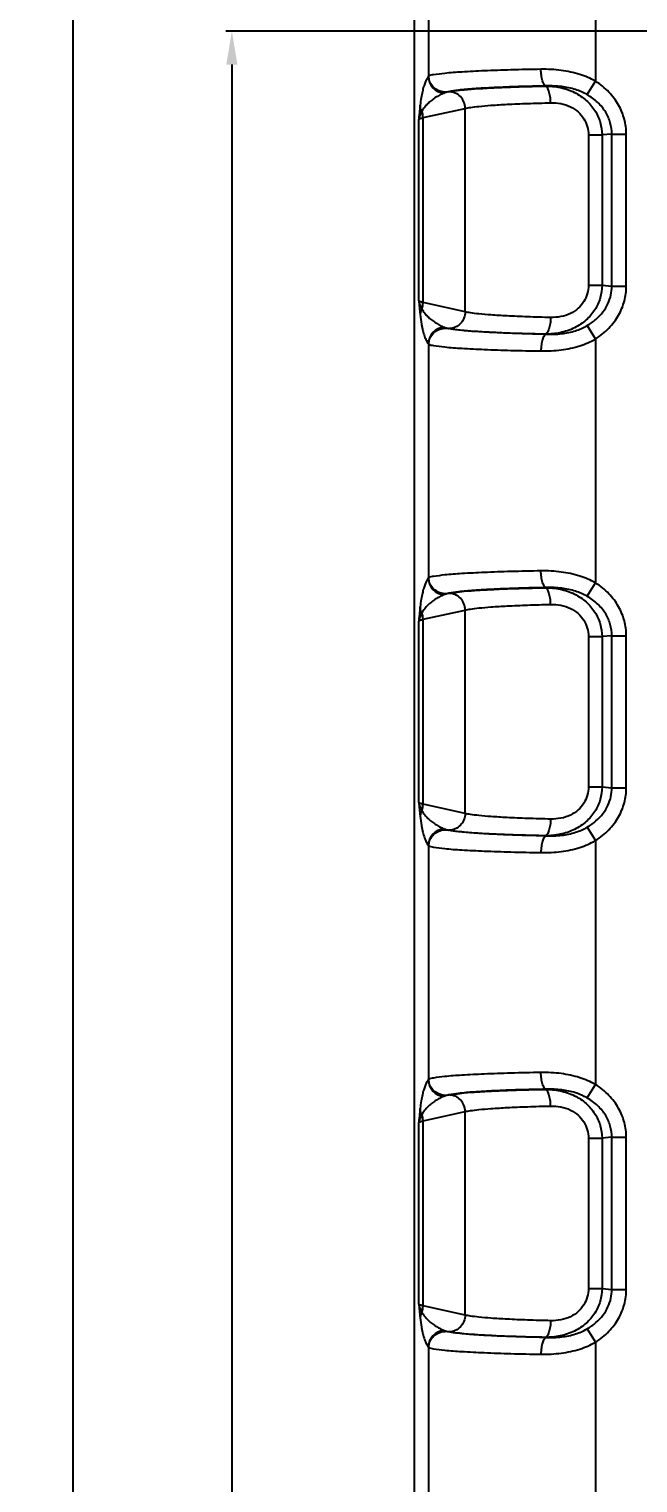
# Model space of a CAD drawing. Header units: inches. Extents: x 3700 to 4563, y 1353 to 2328.
# Drawn here: x 4156.11 to 4174.31, y 1490.68 to 1534.15 of the extents above; entities that cross this region are included whole.
import ezdxf

# ---------------------------------------------------------------- set-up
doc = ezdxf.new("R2010")
doc.units = ezdxf.units.IN
doc.header["$LTSCALE"] = 0.5
doc.layers.add('06___PRT_ALL_SURFS', color=7, linetype='Continuous')
doc.styles.get("Standard").update_dxf_attribs({"font": 'txt', "bigfont": 'gbcbig.shx'})
doc.dimstyles.new('2.5', dxfattribs={"dimtxt": 2, "dimasz": 1, "dimexe": 0.18, "dimexo": 0.0625, "dimgap": 0.09, "dimtad": 0, "dimzin": 0, "dimdsep": 46, "dimtxsty": 'Standard', "dimcen": 1, "dimclrd": 3, "dimclre": 3, "dimadec": 0, "dimazin": 2, "dimtfac": 1, "dimtofl": 0, "dimtmove": 0, "dimatfit": 3, "dimfxl": 1, "dimtolj": 1, "dimtzin": 0, "dimarcsym": 0})

# ---------------------------------------------------------------- blocks, each defined once
blk = doc.blocks.new('*D91')
at = {"color": 3, "lineweight": -2}
for p, q in [((4174.612, 1534.09), (4161.99, 1534.09)), ((4162.17, 1533.09), (4162.17, 1487.996)), ((4162.17, 1434.39), (4162.17, 1479.483)), ((4174.612, 1433.39), (4161.99, 1433.39))]:
    blk.add_line(p, q, dxfattribs=at)
at = {"color": 3}
for points in [[(4162.004, 1533.09), (4162.337, 1533.09), (4162.17, 1534.09)], [(4162.004, 1434.39), (4162.337, 1434.39), (4162.17, 1433.39)]]:
    blk.add_solid(points, dxfattribs=at)
at = {"layer": 'Defpoints', "color": 0}
for p in [(4174.674, 1534.09), (4162.17, 1433.39), (4174.674, 1433.39)]:
    blk.add_point(p, dxfattribs=at)
at = {"color": 0, "insert": (4162.17, 1483.74), "char_height": 2, "attachment_point": 5, "rotation": 90}
blk.add_mtext('\\A1;100.70', dxfattribs=at)
blk = doc.blocks.new('*D92')
at = {"color": 3, "lineweight": -2}
for p, q in [((4170.558, 1540.74), (4157.24, 1540.74)), ((4157.42, 1539.74), (4157.42, 1487.83)), ((4157.42, 1427.74), (4157.42, 1479.65)), ((4170.558, 1426.74), (4157.24, 1426.74))]:
    blk.add_line(p, q, dxfattribs=at)
at = {"color": 3}
for points in [[(4157.254, 1539.74), (4157.587, 1539.74), (4157.42, 1540.74)], [(4157.254, 1427.74), (4157.587, 1427.74), (4157.42, 1426.74)]]:
    blk.add_solid(points, dxfattribs=at)
at = {"layer": 'Defpoints', "color": 0}
for p in [(4170.62, 1540.74), (4157.42, 1426.74), (4170.62, 1426.74)]:
    blk.add_point(p, dxfattribs=at)
at = {"color": 0, "insert": (4157.42, 1483.74), "char_height": 2, "attachment_point": 5, "rotation": 90}
blk.add_mtext('\\A1;114.00', dxfattribs=at)

msp = doc.modelspace()

# ---------------------------------------------------------------- linework, layer by layer
at = {"color": 7, "linetype": 'Continuous'}
for p, q in [((4167.624, 1537.744), (4167.624, 1429.735)), ((4168.047, 1537.321), (4168.047, 1532.739)), ((4173.04, 1537.222), (4173.04, 1532.594)), ((4172.789, 1532.194), (4173.04, 1532.594)), ((4167.758, 1526.026), (4167.758, 1531.453)), ((4173.53, 1531.014), (4173.963, 1531.014)), ((4173.963, 1526.465), (4173.963, 1531.014)), ((4173.53, 1526.465), (4173.963, 1526.465)), ((4172.789, 1525.285), (4173.04, 1524.885)), ((4168.047, 1524.741), (4168.047, 1517.739)), ((4173.04, 1524.885), (4173.04, 1517.594)), ((4172.789, 1517.194), (4173.04, 1517.594)), ((4167.758, 1511.026), (4167.758, 1516.453)), ((4173.53, 1516.014), (4173.963, 1516.014)), ((4173.963, 1511.465), (4173.963, 1516.014)), ((4173.53, 1511.465), (4173.963, 1511.465)), ((4172.789, 1510.285), (4173.04, 1509.885)), ((4168.047, 1509.741), (4168.047, 1502.739)), ((4173.04, 1509.885), (4173.04, 1502.594)), ((4172.789, 1502.194), (4173.04, 1502.594)), ((4167.758, 1496.026), (4167.758, 1501.453)), ((4173.53, 1501.014), (4173.963, 1501.014)), ((4173.963, 1496.465), (4173.963, 1501.014)), ((4173.53, 1496.465), (4173.963, 1496.465)), ((4172.789, 1495.285), (4173.04, 1494.885)), ((4168.047, 1494.741), (4168.047, 1487.739)), ((4173.04, 1494.885), (4173.04, 1487.594))]:
    msp.add_line(p, q, dxfattribs=at)
for centre, radius, start, end in [((4168.548, 1532.741), 0.501, 180.2481, 266.3331), ((4176.336, 1526.665), 8.601, 187.0183, 188.9062), ((4168.548, 1524.738), 0.501, 93.6672, 179.9952), ((4168.548, 1517.741), 0.501, 180.2481, 266.3331), ((4176.336, 1511.665), 8.601, 187.0183, 188.9062), ((4168.548, 1509.738), 0.501, 93.6672, 179.9952), ((4168.548, 1502.741), 0.501, 180.2481, 266.3331), ((4176.336, 1496.665), 8.601, 187.0183, 188.9062), ((4168.548, 1494.738), 0.501, 93.6672, 179.9952)]:
    msp.add_arc(centre, radius, start, end, dxfattribs=at)
for points, start_tangent, end_tangent in [([(4171.409, 1532.951), (4170.512, 1532.932), (4169.714, 1532.904), (4169.045, 1532.87), (4168.533, 1532.83), (4168.195, 1532.787), (4168.047, 1532.741)], (-0.999868, -0.016275), (-0.743444, -0.668799)), ([(4173.04, 1532.594), (4172.571, 1532.797), (4172.02, 1532.918), (4171.409, 1532.951)], (-0.870575, 0.492035), (-0.999868, -0.01627)), ([(4171.572, 1532.452), (4171.511, 1532.497), (4171.459, 1532.607), (4171.423, 1532.766), (4171.409, 1532.951)], (-0.988656, 0.150199), (-0.016157, 0.999869)), ([(4168.047, 1532.739), (4167.995, 1532.659), (4167.948, 1532.556), (4167.905, 1532.431), (4167.866, 1532.282), (4167.831, 1532.102), (4167.8, 1531.877)], (-0.626121, -0.779726), (-0.114868, -0.993381)), ([(4168.598, 1532.267), (4168.389, 1532.3), (4168.213, 1532.403), (4168.093, 1532.558), (4168.047, 1532.741)], (-0.999759, -0.021971), (-0.036071, 0.999349)), ([(4173.963, 1531.014), (4173.906, 1531.454), (4173.733, 1531.879), (4173.443, 1532.267), (4173.04, 1532.594)], (0.000164, 1), (-0.846849, 0.531834)), ([(4167.8, 1531.877), (4167.786, 1531.74), (4167.772, 1531.598), (4167.758, 1531.453)], (-0.103844, -0.994594), (-0.097102, -0.995274)), ([(4167.85, 1531.691), (4167.826, 1531.648), (4167.807, 1531.607), (4167.791, 1531.57), (4167.779, 1531.536), (4167.77, 1531.505), (4167.763, 1531.477), (4167.758, 1531.453)], (-0.509234, -0.860628), (-0.192177, -0.98136)), ([(4167.85, 1531.691), (4167.823, 1531.751), (4167.807, 1531.813), (4167.8, 1531.877)], (-0.473729, 0.880671), (-0.026224, 0.999656)), ([(4167.758, 1531.453), (4167.775, 1531.466), (4167.803, 1531.479), (4167.841, 1531.492), (4167.887, 1531.505)], (0.672671, 0.739942), (0.972064, 0.234715)), ([(4173.04, 1524.885), (4173.443, 1525.212), (4173.733, 1525.6), (4173.906, 1526.025), (4173.963, 1526.465)], (0.84684, 0.531847), (-0.000165, 1)), ([(4167.887, 1525.974), (4167.842, 1525.987), (4167.804, 1525.999), (4167.776, 1526.012), (4167.758, 1526.026)], (-0.972064, 0.234715), (-0.672678, 0.739935)), ([(4167.758, 1526.026), (4167.772, 1525.881), (4167.786, 1525.739), (4167.8, 1525.615)], (0.097081, -0.995276), (0.103845, -0.994594)), ([(4167.758, 1526.026), (4167.763, 1526.002), (4167.77, 1525.974), (4167.779, 1525.943), (4167.791, 1525.909), (4167.807, 1525.872), (4167.826, 1525.831), (4167.85, 1525.788)], (0.192149, -0.981366), (0.509236, -0.860627)), ([(4167.85, 1525.788), (4167.824, 1525.73), (4167.807, 1525.669), (4167.8, 1525.625)], (-0.476978, -0.878915), (-0.093017, -0.995664)), ([(4167.839, 1525.334), (4167.859, 1525.234), (4167.879, 1525.143)], (0.180775, -0.983524), (0.235655, -0.971837)), ([(4167.879, 1525.143), (4167.931, 1524.968), (4167.986, 1524.837), (4168.047, 1524.741)], (0.240055, -0.970759), (0.622849, -0.782342)), ([(4168.047, 1524.739), (4168.094, 1524.921), (4168.213, 1525.076), (4168.389, 1525.179), (4168.598, 1525.212)], (0.040488, 0.99918), (0.99976, -0.021919)), ([(4168.047, 1524.739), (4168.196, 1524.693), (4168.533, 1524.649), (4169.045, 1524.609), (4169.714, 1524.575), (4170.512, 1524.547), (4171.409, 1524.528)], (0.743425, -0.668819), (0.999868, -0.016277)), ([(4171.572, 1525.027), (4171.511, 1524.982), (4171.459, 1524.873), (4171.423, 1524.714), (4171.409, 1524.528)], (-0.988715, -0.149812), (-0.016194, -0.999869)), ([(4171.409, 1524.528), (4172.02, 1524.561), (4172.571, 1524.682), (4173.04, 1524.885)], (0.999867, -0.016279), (0.870573, 0.492039)), ([(4168.047, 1517.739), (4167.995, 1517.659), (4167.948, 1517.556), (4167.905, 1517.431), (4167.866, 1517.282), (4167.831, 1517.102), (4167.8, 1516.877)], (-0.626121, -0.779726), (-0.114868, -0.993381)), ([(4171.409, 1517.951), (4170.512, 1517.932), (4169.714, 1517.904), (4169.045, 1517.87), (4168.533, 1517.83), (4168.195, 1517.787), (4168.047, 1517.741)], (-0.999868, -0.016275), (-0.743444, -0.668799)), ([(4168.598, 1517.267), (4168.389, 1517.3), (4168.213, 1517.403), (4168.093, 1517.558), (4168.047, 1517.741)], (-0.999759, -0.021971), (-0.036071, 0.999349)), ([(4173.04, 1517.594), (4172.571, 1517.797), (4172.02, 1517.918), (4171.409, 1517.951)], (-0.870575, 0.492035), (-0.999868, -0.01627)), ([(4171.572, 1517.452), (4171.511, 1517.497), (4171.459, 1517.607), (4171.423, 1517.766), (4171.409, 1517.951)], (-0.988656, 0.150199), (-0.016157, 0.999869)), ([(4173.963, 1516.014), (4173.906, 1516.454), (4173.733, 1516.879), (4173.443, 1517.267), (4173.04, 1517.594)], (0.000164, 1), (-0.846849, 0.531834)), ([(4167.8, 1516.877), (4167.786, 1516.74), (4167.772, 1516.598), (4167.758, 1516.453)], (-0.103844, -0.994594), (-0.097102, -0.995274)), ([(4167.85, 1516.691), (4167.823, 1516.751), (4167.807, 1516.813), (4167.8, 1516.877)], (-0.473729, 0.880671), (-0.026224, 0.999656)), ([(4167.85, 1516.691), (4167.826, 1516.648), (4167.807, 1516.607), (4167.791, 1516.57), (4167.779, 1516.536), (4167.77, 1516.505), (4167.763, 1516.477), (4167.758, 1516.453)], (-0.509234, -0.860628), (-0.192177, -0.98136)), ([(4167.758, 1516.453), (4167.775, 1516.466), (4167.803, 1516.479), (4167.841, 1516.492), (4167.887, 1516.505)], (0.672671, 0.739942), (0.972064, 0.234715)), ([(4173.04, 1509.885), (4173.443, 1510.212), (4173.733, 1510.6), (4173.906, 1511.025), (4173.963, 1511.465)], (0.84684, 0.531847), (-0.000165, 1)), ([(4167.758, 1511.026), (4167.763, 1511.002), (4167.77, 1510.974), (4167.779, 1510.943), (4167.791, 1510.909), (4167.807, 1510.872), (4167.826, 1510.831), (4167.85, 1510.788)], (0.192149, -0.981366), (0.509236, -0.860627)), ([(4167.887, 1510.974), (4167.842, 1510.987), (4167.804, 1510.999), (4167.776, 1511.012), (4167.758, 1511.026)], (-0.972064, 0.234715), (-0.672678, 0.739935)), ([(4167.758, 1511.026), (4167.772, 1510.881), (4167.786, 1510.739), (4167.8, 1510.615)], (0.097081, -0.995276), (0.103845, -0.994594)), ([(4167.85, 1510.788), (4167.824, 1510.73), (4167.807, 1510.669), (4167.8, 1510.625)], (-0.476978, -0.878915), (-0.093017, -0.995664)), ([(4167.839, 1510.334), (4167.859, 1510.234), (4167.879, 1510.143)], (0.180775, -0.983524), (0.235655, -0.971837)), ([(4167.879, 1510.143), (4167.931, 1509.968), (4167.986, 1509.837), (4168.047, 1509.741)], (0.240055, -0.970759), (0.622849, -0.782342)), ([(4168.047, 1509.739), (4168.094, 1509.921), (4168.213, 1510.076), (4168.389, 1510.179), (4168.598, 1510.212)], (0.040488, 0.99918), (0.99976, -0.021919)), ([(4171.572, 1510.027), (4171.511, 1509.982), (4171.459, 1509.873), (4171.423, 1509.714), (4171.409, 1509.528)], (-0.988715, -0.149812), (-0.016194, -0.999869)), ([(4168.047, 1509.739), (4168.196, 1509.693), (4168.533, 1509.649), (4169.045, 1509.609), (4169.714, 1509.575), (4170.512, 1509.547), (4171.409, 1509.528)], (0.743425, -0.668819), (0.999868, -0.016277)), ([(4171.409, 1509.528), (4172.02, 1509.561), (4172.571, 1509.682), (4173.04, 1509.885)], (0.999867, -0.016279), (0.870573, 0.492039)), ([(4171.409, 1502.951), (4170.512, 1502.932), (4169.714, 1502.904), (4169.045, 1502.87), (4168.533, 1502.83), (4168.195, 1502.787), (4168.047, 1502.741)], (-0.999868, -0.016275), (-0.743444, -0.668799)), ([(4173.04, 1502.594), (4172.571, 1502.797), (4172.02, 1502.918), (4171.409, 1502.951)], (-0.870575, 0.492035), (-0.999868, -0.01627)), ([(4171.572, 1502.452), (4171.511, 1502.497), (4171.459, 1502.607), (4171.423, 1502.766), (4171.409, 1502.951)], (-0.988656, 0.150199), (-0.016157, 0.999869)), ([(4168.047, 1502.739), (4167.995, 1502.659), (4167.948, 1502.556), (4167.905, 1502.431), (4167.866, 1502.282), (4167.831, 1502.102), (4167.8, 1501.877)], (-0.626121, -0.779726), (-0.114868, -0.993381)), ([(4168.598, 1502.267), (4168.389, 1502.3), (4168.213, 1502.403), (4168.093, 1502.558), (4168.047, 1502.741)], (-0.999759, -0.021971), (-0.036071, 0.999349)), ([(4173.963, 1501.014), (4173.906, 1501.454), (4173.733, 1501.879), (4173.443, 1502.267), (4173.04, 1502.594)], (0.000164, 1), (-0.846849, 0.531834)), ([(4167.8, 1501.877), (4167.786, 1501.74), (4167.772, 1501.598), (4167.758, 1501.453)], (-0.103844, -0.994594), (-0.097102, -0.995274)), ([(4167.85, 1501.691), (4167.826, 1501.648), (4167.807, 1501.607), (4167.791, 1501.57), (4167.779, 1501.536), (4167.77, 1501.505), (4167.763, 1501.477), (4167.758, 1501.453)], (-0.509234, -0.860628), (-0.192177, -0.98136)), ([(4167.85, 1501.691), (4167.823, 1501.751), (4167.807, 1501.813), (4167.8, 1501.877)], (-0.473729, 0.880671), (-0.026224, 0.999656)), ([(4167.758, 1501.453), (4167.775, 1501.466), (4167.803, 1501.479), (4167.841, 1501.492), (4167.887, 1501.505)], (0.672671, 0.739942), (0.972064, 0.234715)), ([(4173.04, 1494.885), (4173.443, 1495.212), (4173.733, 1495.6), (4173.906, 1496.025), (4173.963, 1496.465)], (0.84684, 0.531847), (-0.000165, 1)), ([(4167.758, 1496.026), (4167.763, 1496.002), (4167.77, 1495.974), (4167.779, 1495.943), (4167.791, 1495.909), (4167.807, 1495.872), (4167.826, 1495.831), (4167.85, 1495.788)], (0.192149, -0.981366), (0.509236, -0.860627)), ([(4167.887, 1495.974), (4167.842, 1495.987), (4167.804, 1495.999), (4167.776, 1496.012), (4167.758, 1496.026)], (-0.972064, 0.234715), (-0.672678, 0.739935)), ([(4167.758, 1496.026), (4167.772, 1495.881), (4167.786, 1495.739), (4167.8, 1495.615)], (0.097081, -0.995276), (0.103845, -0.994594)), ([(4167.85, 1495.788), (4167.824, 1495.73), (4167.807, 1495.669), (4167.8, 1495.625)], (-0.476978, -0.878915), (-0.093017, -0.995664)), ([(4167.839, 1495.334), (4167.859, 1495.234), (4167.879, 1495.143)], (0.180775, -0.983524), (0.235655, -0.971837)), ([(4167.879, 1495.143), (4167.931, 1494.968), (4167.986, 1494.837), (4168.047, 1494.741)], (0.240055, -0.970759), (0.622849, -0.782342)), ([(4168.047, 1494.739), (4168.094, 1494.921), (4168.213, 1495.076), (4168.389, 1495.179), (4168.598, 1495.212)], (0.040488, 0.99918), (0.99976, -0.021919)), ([(4168.047, 1494.739), (4168.196, 1494.693), (4168.533, 1494.649), (4169.045, 1494.609), (4169.714, 1494.575), (4170.512, 1494.547), (4171.409, 1494.528)], (0.743425, -0.668819), (0.999868, -0.016277)), ([(4171.572, 1495.027), (4171.511, 1494.982), (4171.459, 1494.873), (4171.423, 1494.714), (4171.409, 1494.528)], (-0.988715, -0.149812), (-0.016194, -0.999869)), ([(4171.409, 1494.528), (4172.02, 1494.561), (4172.571, 1494.682), (4173.04, 1494.885)], (0.999867, -0.016279), (0.870573, 0.492039))]:
    msp.add_spline(points, degree=3, dxfattribs=dict(at, start_tangent=start_tangent, end_tangent=end_tangent))
at = {"layer": '06___PRT_ALL_SURFS', "color": 7, "linetype": 'Continuous'}
for p, q in [((4171.572, 1532.452), (4171.534, 1532.448)), ((4167.887, 1531.505), (4169.149, 1531.782)), ((4169.149, 1525.698), (4169.149, 1531.782)), ((4167.887, 1525.974), (4167.887, 1531.505)), ((4172.831, 1530.987), (4173.238, 1530.987)), ((4172.831, 1530.987), (4172.831, 1526.492)), ((4173.53, 1531.014), (4173.238, 1530.987)), ((4173.238, 1530.987), (4173.238, 1526.492)), ((4173.53, 1526.465), (4173.53, 1531.014)), ((4172.831, 1526.492), (4173.238, 1526.492)), ((4173.238, 1526.492), (4173.53, 1526.465)), ((4169.149, 1525.698), (4167.887, 1525.974)), ((4168.657, 1525.198), (4168.649, 1525.2)), ((4171.534, 1525.031), (4171.572, 1525.027)), ((4171.572, 1517.452), (4171.534, 1517.448)), ((4167.887, 1516.505), (4169.149, 1516.782)), ((4167.887, 1510.974), (4167.887, 1516.505)), ((4169.149, 1510.698), (4169.149, 1516.782)), ((4172.831, 1515.987), (4173.238, 1515.987)), ((4172.831, 1515.987), (4172.831, 1511.492)), ((4173.53, 1516.014), (4173.238, 1515.987)), ((4173.238, 1515.987), (4173.238, 1511.492)), ((4173.53, 1511.465), (4173.53, 1516.014)), ((4172.831, 1511.492), (4173.238, 1511.492)), ((4173.238, 1511.492), (4173.53, 1511.465)), ((4169.149, 1510.698), (4167.887, 1510.974)), ((4168.657, 1510.198), (4168.649, 1510.2)), ((4171.534, 1510.031), (4171.572, 1510.027)), ((4171.572, 1502.452), (4171.534, 1502.448)), ((4167.887, 1501.505), (4169.149, 1501.782)), ((4169.149, 1495.698), (4169.149, 1501.782)), ((4167.887, 1495.974), (4167.887, 1501.505)), ((4172.831, 1500.987), (4173.238, 1500.987)), ((4172.831, 1500.987), (4172.831, 1496.492)), ((4173.53, 1501.014), (4173.238, 1500.987)), ((4173.238, 1500.987), (4173.238, 1496.492)), ((4173.53, 1496.465), (4173.53, 1501.014)), ((4172.831, 1496.492), (4173.238, 1496.492)), ((4173.238, 1496.492), (4173.53, 1496.465)), ((4169.149, 1495.698), (4167.887, 1495.974)), ((4168.657, 1495.198), (4168.649, 1495.2)), ((4171.534, 1495.031), (4171.572, 1495.027))]:
    msp.add_line(p, q, dxfattribs=at)
for centre, start, end in [((4167.373, 1531.498), 0.6858, 21.9512), ((4167.373, 1525.981), 338.0488, 359.3142), ((4167.373, 1516.498), 0.6858, 21.9512), ((4167.373, 1510.981), 338.0488, 359.3142), ((4167.373, 1501.498), 0.6858, 21.9512), ((4167.373, 1495.981), 338.0488, 359.3142)]:
    msp.add_arc(centre, 0.514, start, end, dxfattribs=at)
for points, start_tangent, end_tangent in [([(4168.516, 1532.241), (4168.379, 1532.177), (4168.253, 1532.104), (4168.138, 1532.021), (4168.031, 1531.928), (4167.935, 1531.821), (4167.85, 1531.691)], (-0.926827, -0.375489), (-0.449629, -0.893215)), ([(4168.598, 1532.267), (4168.554, 1532.254), (4168.516, 1532.241)], (-0.967391, -0.253287), (-0.926773, -0.375622)), ([(4168.651, 1532.281), (4168.636, 1532.276), (4168.617, 1532.271), (4168.598, 1532.267)], (-0.976745, -0.214405), (-0.976749, -0.214385)), ([(4169.149, 1531.782), (4169.11, 1531.971), (4169.005, 1532.133), (4168.848, 1532.241), (4168.651, 1532.281)], (-0.011837, 0.99993), (-0.999929, -0.011903)), ([(4171.572, 1532.452), (4170.741, 1532.432), (4170.009, 1532.403), (4169.4, 1532.368), (4168.941, 1532.326), (4168.657, 1532.281)], (-0.999837, -0.018082), (-0.974323, -0.225155)), ([(4168.657, 1532.281), (4168.837, 1532.31), (4169.118, 1532.342), (4169.526, 1532.373), (4170.073, 1532.403), (4170.755, 1532.429), (4171.534, 1532.448)], (0.976756, 0.214356), (0.999827, 0.018597)), ([(4171.534, 1532.448), (4171.983, 1532.405), (4172.413, 1532.258), (4172.764, 1532.023), (4173.022, 1531.719), (4173.181, 1531.367), (4173.238, 1530.987)], (0.999973, 0.007375), (0.007215, -0.999974)), ([(4171.701, 1531.949), (4171.686, 1532.135), (4171.649, 1532.294), (4171.596, 1532.404), (4171.534, 1532.448)], (-0.016527, 0.999863), (-0.989348, 0.145568)), ([(4172.789, 1532.194), (4172.443, 1532.345), (4172.032, 1532.432), (4171.572, 1532.452)], (-0.866686, 0.498854), (-0.999646, -0.026605)), ([(4173.53, 1531.014), (4173.485, 1531.346), (4173.346, 1531.665), (4173.109, 1531.957), (4172.789, 1532.194)], (0.007629, 0.999971), (-0.866632, 0.498948)), ([(4169.149, 1531.782), (4169.304, 1531.811), (4169.554, 1531.843), (4169.916, 1531.874), (4170.401, 1531.904), (4171.007, 1531.93), (4171.701, 1531.949)], (0.970837, 0.239739), (0.999781, 0.02093)), ([(4171.701, 1531.949), (4172.005, 1531.924), (4172.294, 1531.83), (4172.525, 1531.675), (4172.693, 1531.474), (4172.796, 1531.24), (4172.831, 1530.987)], (0.99978, 0.020964), (-0.000329, -1)), ([(4173.238, 1526.492), (4173.182, 1526.113), (4173.022, 1525.76), (4172.764, 1525.457), (4172.414, 1525.221), (4171.983, 1525.074), (4171.534, 1525.031)], (-0.007215, -0.999974), (-0.999973, 0.007373)), ([(4172.831, 1526.492), (4172.796, 1526.24), (4172.693, 1526.005), (4172.526, 1525.805), (4172.294, 1525.65), (4172.006, 1525.555), (4171.701, 1525.53)], (0.000329, -1), (-0.99978, 0.020969)), ([(4172.789, 1525.285), (4173.055, 1525.473), (4173.265, 1525.696), (4173.414, 1525.94), (4173.502, 1526.199), (4173.53, 1526.465)], (0.866628, 0.498955), (-0.00763, 0.999971)), ([(4167.85, 1525.788), (4167.935, 1525.659), (4168.031, 1525.551), (4168.138, 1525.458), (4168.253, 1525.375), (4168.379, 1525.302), (4168.516, 1525.238)], (0.449561, -0.893249), (0.926827, -0.37549)), ([(4169.149, 1525.698), (4169.11, 1525.508), (4169.005, 1525.347), (4168.848, 1525.238), (4168.657, 1525.198)], (-0.011837, -0.99993), (-1, -0.000297)), ([(4171.701, 1525.53), (4171.004, 1525.549), (4170.397, 1525.575), (4169.912, 1525.605), (4169.552, 1525.637), (4169.303, 1525.668), (4169.149, 1525.698)], (-0.999781, 0.020925), (-0.970837, 0.239739)), ([(4168.516, 1525.238), (4168.553, 1525.225), (4168.598, 1525.212)], (0.926778, -0.37561), (0.967402, -0.253246)), ([(4168.598, 1525.212), (4168.623, 1525.206), (4168.649, 1525.2)], (0.967394, -0.253275), (0.974696, -0.223536)), ([(4171.534, 1525.031), (4170.751, 1525.05), (4170.068, 1525.076), (4169.522, 1525.106), (4169.116, 1525.138), (4168.836, 1525.169), (4168.657, 1525.198)], (-0.999827, 0.018586), (-0.976756, 0.214355)), ([(4171.572, 1525.027), (4170.749, 1525.047), (4170.013, 1525.076), (4169.403, 1525.111), (4168.943, 1525.153), (4168.657, 1525.198)], (-0.999836, 0.018084), (-0.974334, 0.225107)), ([(4171.701, 1525.53), (4171.686, 1525.344), (4171.649, 1525.185), (4171.596, 1525.076), (4171.534, 1525.031)], (-0.016527, -0.999863), (-0.989399, -0.145225)), ([(4171.572, 1525.027), (4172.032, 1525.047), (4172.443, 1525.134), (4172.789, 1525.285)], (0.999646, -0.026609), (0.866684, 0.498857)), ([(4168.651, 1517.281), (4168.636, 1517.276), (4168.617, 1517.271), (4168.598, 1517.267)], (-0.976745, -0.214405), (-0.976749, -0.214385)), ([(4169.149, 1516.782), (4169.11, 1516.971), (4169.005, 1517.133), (4168.848, 1517.241), (4168.651, 1517.281)], (-0.011837, 0.99993), (-0.999929, -0.011903)), ([(4171.572, 1517.452), (4170.741, 1517.432), (4170.009, 1517.403), (4169.4, 1517.368), (4168.941, 1517.326), (4168.657, 1517.281)], (-0.999837, -0.018082), (-0.974323, -0.225155)), ([(4168.657, 1517.281), (4168.837, 1517.31), (4169.118, 1517.342), (4169.526, 1517.373), (4170.073, 1517.403), (4170.755, 1517.429), (4171.534, 1517.448)], (0.976756, 0.214356), (0.999827, 0.018597)), ([(4171.534, 1517.448), (4171.983, 1517.405), (4172.413, 1517.258), (4172.764, 1517.023), (4173.022, 1516.719), (4173.181, 1516.367), (4173.238, 1515.987)], (0.999973, 0.007375), (0.007215, -0.999974)), ([(4171.701, 1516.949), (4171.686, 1517.135), (4171.649, 1517.294), (4171.596, 1517.404), (4171.534, 1517.448)], (-0.016527, 0.999863), (-0.989348, 0.145568)), ([(4172.789, 1517.194), (4172.443, 1517.345), (4172.032, 1517.432), (4171.572, 1517.452)], (-0.866686, 0.498854), (-0.999646, -0.026605)), ([(4168.516, 1517.241), (4168.379, 1517.177), (4168.253, 1517.104), (4168.138, 1517.021), (4168.031, 1516.928), (4167.935, 1516.821), (4167.85, 1516.691)], (-0.926827, -0.375489), (-0.449629, -0.893215)), ([(4168.598, 1517.267), (4168.554, 1517.254), (4168.516, 1517.241)], (-0.967391, -0.253287), (-0.926773, -0.375622)), ([(4169.149, 1516.782), (4169.304, 1516.811), (4169.554, 1516.843), (4169.916, 1516.874), (4170.401, 1516.904), (4171.007, 1516.93), (4171.701, 1516.949)], (0.970837, 0.239739), (0.999781, 0.02093)), ([(4171.701, 1516.949), (4172.005, 1516.924), (4172.294, 1516.83), (4172.525, 1516.675), (4172.693, 1516.474), (4172.796, 1516.24), (4172.831, 1515.987)], (0.99978, 0.020964), (-0.000329, -1)), ([(4173.53, 1516.014), (4173.485, 1516.346), (4173.346, 1516.665), (4173.109, 1516.957), (4172.789, 1517.194)], (0.007629, 0.999971), (-0.866632, 0.498948)), ([(4173.238, 1511.492), (4173.182, 1511.113), (4173.022, 1510.76), (4172.764, 1510.457), (4172.414, 1510.221), (4171.983, 1510.074), (4171.534, 1510.031)], (-0.007215, -0.999974), (-0.999973, 0.007373)), ([(4172.831, 1511.492), (4172.796, 1511.24), (4172.693, 1511.005), (4172.526, 1510.805), (4172.294, 1510.65), (4172.006, 1510.555), (4171.701, 1510.53)], (0.000329, -1), (-0.99978, 0.020969)), ([(4172.789, 1510.285), (4173.055, 1510.473), (4173.265, 1510.696), (4173.414, 1510.94), (4173.502, 1511.199), (4173.53, 1511.465)], (0.866628, 0.498955), (-0.00763, 0.999971)), ([(4167.85, 1510.788), (4167.935, 1510.659), (4168.031, 1510.551), (4168.138, 1510.458), (4168.253, 1510.375), (4168.379, 1510.302), (4168.516, 1510.238)], (0.449561, -0.893249), (0.926827, -0.37549)), ([(4169.149, 1510.698), (4169.11, 1510.508), (4169.005, 1510.347), (4168.848, 1510.238), (4168.657, 1510.198)], (-0.011837, -0.99993), (-1, -0.000297)), ([(4171.701, 1510.53), (4171.004, 1510.549), (4170.397, 1510.575), (4169.912, 1510.605), (4169.552, 1510.637), (4169.303, 1510.668), (4169.149, 1510.698)], (-0.999781, 0.020925), (-0.970837, 0.239739)), ([(4171.701, 1510.53), (4171.686, 1510.344), (4171.649, 1510.185), (4171.596, 1510.076), (4171.534, 1510.031)], (-0.016527, -0.999863), (-0.989399, -0.145225)), ([(4168.516, 1510.238), (4168.553, 1510.225), (4168.598, 1510.212)], (0.926778, -0.37561), (0.967402, -0.253246)), ([(4168.598, 1510.212), (4168.623, 1510.206), (4168.649, 1510.2)], (0.967394, -0.253275), (0.974696, -0.223536)), ([(4171.572, 1510.027), (4170.749, 1510.047), (4170.013, 1510.076), (4169.403, 1510.111), (4168.943, 1510.153), (4168.657, 1510.198)], (-0.999836, 0.018084), (-0.974334, 0.225107)), ([(4171.534, 1510.031), (4170.751, 1510.05), (4170.068, 1510.076), (4169.522, 1510.106), (4169.116, 1510.138), (4168.836, 1510.169), (4168.657, 1510.198)], (-0.999827, 0.018586), (-0.976756, 0.214355)), ([(4171.572, 1510.027), (4172.032, 1510.047), (4172.443, 1510.134), (4172.789, 1510.285)], (0.999646, -0.026609), (0.866684, 0.498857)), ([(4168.516, 1502.241), (4168.379, 1502.177), (4168.253, 1502.104), (4168.138, 1502.021), (4168.031, 1501.928), (4167.935, 1501.821), (4167.85, 1501.691)], (-0.926827, -0.375489), (-0.449629, -0.893215)), ([(4168.598, 1502.267), (4168.554, 1502.254), (4168.516, 1502.241)], (-0.967391, -0.253287), (-0.926773, -0.375622)), ([(4168.651, 1502.281), (4168.636, 1502.276), (4168.617, 1502.271), (4168.598, 1502.267)], (-0.976745, -0.214405), (-0.976749, -0.214385)), ([(4169.149, 1501.782), (4169.11, 1501.971), (4169.005, 1502.133), (4168.848, 1502.241), (4168.651, 1502.281)], (-0.011837, 0.99993), (-0.999929, -0.011903)), ([(4171.572, 1502.452), (4170.741, 1502.432), (4170.009, 1502.403), (4169.4, 1502.368), (4168.941, 1502.326), (4168.657, 1502.281)], (-0.999837, -0.018082), (-0.974323, -0.225155)), ([(4168.657, 1502.281), (4168.837, 1502.31), (4169.118, 1502.342), (4169.526, 1502.373), (4170.073, 1502.403), (4170.755, 1502.429), (4171.534, 1502.448)], (0.976756, 0.214356), (0.999827, 0.018597)), ([(4171.534, 1502.448), (4171.983, 1502.405), (4172.413, 1502.258), (4172.764, 1502.023), (4173.022, 1501.719), (4173.181, 1501.367), (4173.238, 1500.987)], (0.999973, 0.007375), (0.007215, -0.999974)), ([(4171.701, 1501.949), (4171.686, 1502.135), (4171.649, 1502.294), (4171.596, 1502.404), (4171.534, 1502.448)], (-0.016527, 0.999863), (-0.989348, 0.145568)), ([(4172.789, 1502.194), (4172.443, 1502.345), (4172.032, 1502.432), (4171.572, 1502.452)], (-0.866686, 0.498854), (-0.999646, -0.026605)), ([(4173.53, 1501.014), (4173.485, 1501.346), (4173.346, 1501.665), (4173.109, 1501.957), (4172.789, 1502.194)], (0.007629, 0.999971), (-0.866632, 0.498948)), ([(4169.149, 1501.782), (4169.304, 1501.811), (4169.554, 1501.843), (4169.916, 1501.874), (4170.401, 1501.904), (4171.007, 1501.93), (4171.701, 1501.949)], (0.970837, 0.239739), (0.999781, 0.02093)), ([(4171.701, 1501.949), (4172.005, 1501.924), (4172.294, 1501.83), (4172.525, 1501.675), (4172.693, 1501.474), (4172.796, 1501.24), (4172.831, 1500.987)], (0.99978, 0.020964), (-0.000329, -1)), ([(4173.238, 1496.492), (4173.182, 1496.113), (4173.022, 1495.76), (4172.764, 1495.457), (4172.414, 1495.221), (4171.983, 1495.074), (4171.534, 1495.031)], (-0.007215, -0.999974), (-0.999973, 0.007373)), ([(4172.831, 1496.492), (4172.796, 1496.24), (4172.693, 1496.005), (4172.526, 1495.805), (4172.294, 1495.65), (4172.006, 1495.555), (4171.701, 1495.53)], (0.000329, -1), (-0.99978, 0.020969)), ([(4172.789, 1495.285), (4173.055, 1495.473), (4173.265, 1495.696), (4173.414, 1495.94), (4173.502, 1496.199), (4173.53, 1496.465)], (0.866628, 0.498955), (-0.00763, 0.999971)), ([(4167.85, 1495.788), (4167.935, 1495.659), (4168.031, 1495.551), (4168.138, 1495.458), (4168.253, 1495.375), (4168.379, 1495.302), (4168.516, 1495.238)], (0.449561, -0.893249), (0.926827, -0.37549)), ([(4169.149, 1495.698), (4169.11, 1495.508), (4169.005, 1495.347), (4168.848, 1495.238), (4168.657, 1495.198)], (-0.011837, -0.99993), (-1, -0.000297)), ([(4171.701, 1495.53), (4171.004, 1495.549), (4170.397, 1495.575), (4169.912, 1495.605), (4169.552, 1495.637), (4169.303, 1495.668), (4169.149, 1495.698)], (-0.999781, 0.020925), (-0.970837, 0.239739)), ([(4168.516, 1495.238), (4168.553, 1495.225), (4168.598, 1495.212)], (0.926778, -0.37561), (0.967402, -0.253246)), ([(4168.598, 1495.212), (4168.623, 1495.206), (4168.649, 1495.2)], (0.967394, -0.253275), (0.974696, -0.223536)), ([(4171.572, 1495.027), (4170.749, 1495.047), (4170.013, 1495.076), (4169.403, 1495.111), (4168.943, 1495.153), (4168.657, 1495.198)], (-0.999836, 0.018084), (-0.974334, 0.225107)), ([(4171.534, 1495.031), (4170.751, 1495.05), (4170.068, 1495.076), (4169.522, 1495.106), (4169.116, 1495.138), (4168.836, 1495.169), (4168.657, 1495.198)], (-0.999827, 0.018586), (-0.976756, 0.214355)), ([(4171.701, 1495.53), (4171.686, 1495.344), (4171.649, 1495.185), (4171.596, 1495.076), (4171.534, 1495.031)], (-0.016527, -0.999863), (-0.989399, -0.145225)), ([(4171.572, 1495.027), (4172.032, 1495.047), (4172.443, 1495.134), (4172.789, 1495.285)], (0.999646, -0.026609), (0.866684, 0.498857))]:
    msp.add_spline(points, degree=3, dxfattribs=dict(at, start_tangent=start_tangent, end_tangent=end_tangent))

# ---------------------------------------------------------------- dimensions: what is measured, and where the dimension line sits
dim = msp.add_linear_dim(base=(4157.42, 1426.74), p1=(4170.62, 1540.74), p2=(4170.62, 1426.74), angle=90, dimstyle='2.5')
dim.commit()
dim.dimension.update_dxf_attribs({"geometry": '*D92', "text_midpoint": (4157.42, 1483.74), "dimtype": 160})
dim = msp.add_linear_dim(base=(4162.17, 1433.39), p1=(4174.674, 1534.09), p2=(4174.674, 1433.39), angle=90, dimstyle='2.5')
dim.commit()
dim.dimension.update_dxf_attribs({"geometry": '*D91', "text_midpoint": (4162.17, 1483.74)})

doc.saveas('drawing.dxf')
